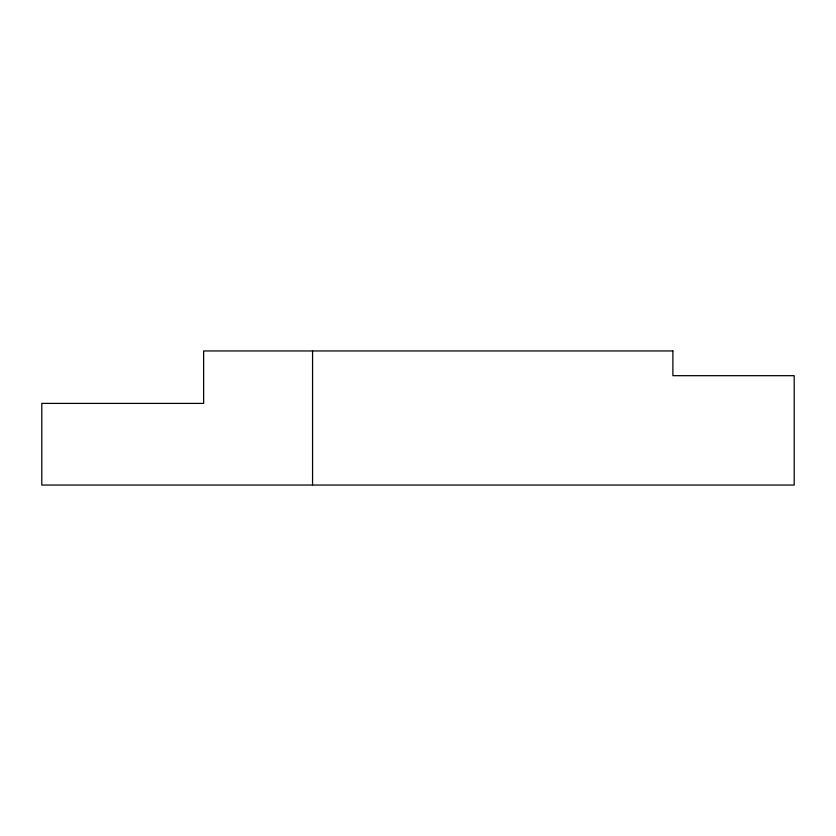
<?xml version="1.0" encoding="UTF-8"?>
<svg xmlns="http://www.w3.org/2000/svg" width="836" height="836" viewBox="0 0 836 836"><rect width="100%" height="100%" fill="white"/><g stroke="black" fill="none" stroke-linecap="round" stroke-linejoin="round"><path stroke-width="1.25" d="M312.56 350.953L312.56 485.047M672.886 350.953L203.629 350.953L203.629 403.401L41.8 403.401L41.8 485.047L794.2 485.047L794.2 375.677L672.886 375.677L672.886 350.953"/></g></svg>
